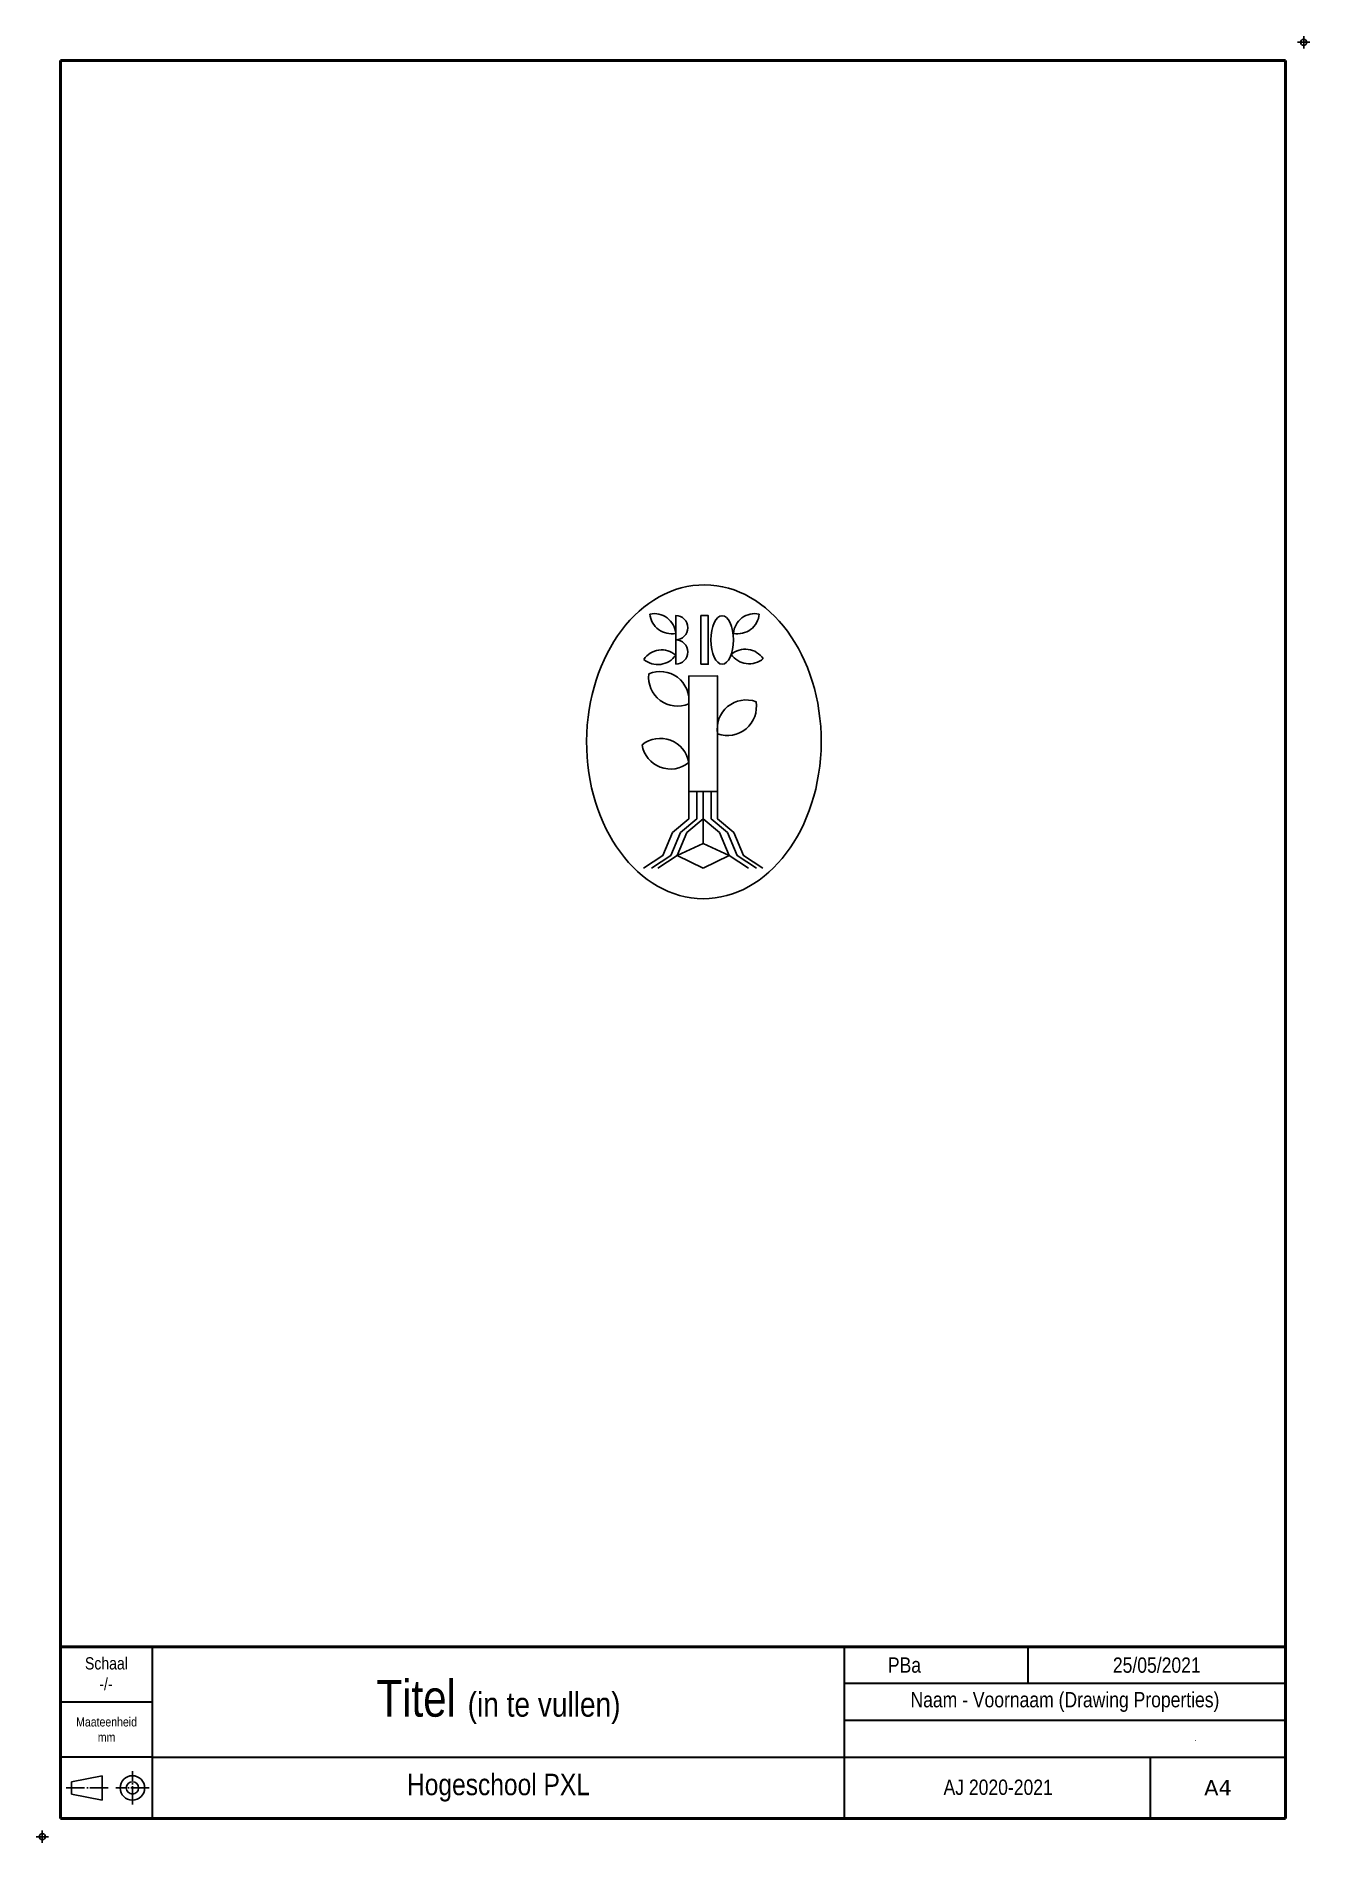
# Paper-space layout 'Portrait A4 (DWGtoPDF)' of a CAD drawing. Header units: millimetres. Extents: x -4 to 204, y -4 to 291.
# The model-space entities are those that its viewports show. They can reach past a viewport. Long polylines and large blocks are cut down to what shows.
import ezdxf

# ---------------------------------------------------------------- set-up
doc = ezdxf.new("R2010")
doc.units = ezdxf.units.MM
doc.header["$LTSCALE"] = 0.5
doc.header["$PDMODE"] = 34
doc.linetypes.add('ACAD_ISO04W100', pattern=[30, 24, -3, 0, -3])
doc.layers.get('0').update_dxf_attribs({"color": 250})
doc.layers.add('00 Niet printen', color=212, linetype='Continuous', plot=False)
doc.layers.add('Uitgeverij', color=7, linetype='Continuous', plot=False)
doc.layers.add('Kader', color=7, linetype='Continuous')
doc.styles.add('A3NCAD Technic', font='technic_.ttf')
doc.styles.get("Standard").update_dxf_attribs({"font": 'verdana.ttf'})
doc.styles.add('Technic', font='technic_.ttf')

# ---------------------------------------------------------------- blocks, each defined once
blk = doc.blocks.new('*U28')
at = {"linetype": 'Continuous', "insert": (-0.18, -0.05), "char_height": 2.5, "width": 49.5442, "attachment_point": 5, "style": 'Technic'}
blk.add_mtext('AJ 2020-2021', dxfattribs=at)
blk = doc.blocks.new('*U23')
at = {"linetype": 'Continuous', "insert": (0, 0), "char_height": 2.5, "attachment_point": 5, "style": 'Technic'}
blk.add_mtext_dynamic_manual_height_columns('25/05/2021', width=4.131, gutter_width=12.5, heights=[0], dxfattribs=at)
blk = doc.blocks.new('*U25')
at = {"insert": (0, 0), "char_height": 3.5, "width": 113, "attachment_point": 5, "style": 'Technic'}
blk.add_mtext('Hogeschool PXL', dxfattribs=at)
blk = doc.blocks.new('*U29')
at = {"lineweight": 30, "insert": (0, 0), "char_height": 2.5, "width": 72, "attachment_point": 5, "style": 'Technic'}
blk.add_mtext('Naam - Voornaam (Drawing Properties)', dxfattribs=at)
blk = doc.blocks.new('*U27')
at = {"linetype": 'Continuous', "insert": (-7.91, 0.01), "char_height": 2.5, "attachment_point": 4, "style": 'Technic'}
blk.add_mtext_dynamic_manual_height_columns('PBa ', width=11.7286, gutter_width=12.5, heights=[0], dxfattribs=at)
blk = doc.blocks.new('*U14')
at = {"color": 7, "linetype": 'Continuous', "insert": (20.28, 0.11), "char_height": 1, "attachment_point": 1, "style": 'Technic'}
blk.add_mtext_dynamic_manual_height_columns('.', width=33.7428, gutter_width=12.5, heights=[0], dxfattribs=at)
blk = doc.blocks.new('*U18')
at = {"layer": 'Kader', "lineweight": -3}
for p, q in [((-6.35, 0.98), (-1.35, 1.98)), ((-6.35, -0.02), (-6.35, 0.98)), ((-1.35, -0.02), (-1.35, 1.98)), ((-6.35, -0.02), (-6.35, -1.02)), ((-6.35, -1.02), (-1.35, -2.02)), ((-1.35, -0.02), (-1.35, -2.02))]:
    blk.add_line(p, q, dxfattribs=at)
at = {"layer": 'Kader', "linetype": 'ACAD_ISO04W100', "lineweight": -3, "ltscale": 0.25}
for p, q in [((3.61, -2.73), (3.61, 2.71)), ((-0.35, -0.02), (-7.39, -0.02)), ((6.33, -0.01), (0.89, -0.01))]:
    blk.add_line(p, q, dxfattribs=at)
at = {"layer": 'Kader', "lineweight": -3}
for radius in [2, 1]:
    blk.add_circle((3.61, -0.02), radius, dxfattribs=at)
blk = doc.blocks.new('*U22')
at = {"linetype": 'Continuous', "insert": (-0.1, -1.7), "char_height": 2, "attachment_point": 5, "style": 'A3NCAD Technic'}
blk.add_mtext_dynamic_manual_height_columns('-/-', width=6.28, gutter_width=12.5, heights=[0], dxfattribs=at)
at = {"layer": 'Kader', "lineweight": 30, "insert": (-0.02, 1.67), "char_height": 2, "width": 15, "attachment_point": 5, "style": 'Technic'}
blk.add_mtext('Schaal', dxfattribs=at)
blk = doc.blocks.new('*U31')
at = {"layer": 'Kader', "linetype": 'Continuous', "insert": (7.5, -4.5), "char_height": 1.5, "width": 15, "attachment_point": 5, "style": 'Technic'}
blk.add_mtext('Maateenheid\\Pmm', dxfattribs=at)

msp = doc.modelspace()

# ---------------------------------------------------------------- linework, layer by layer
at = {"linetype": 'Continuous'}
msp.add_line((220.47, 160.56), (220.47, 152.06), dxfattribs=at)
for points in [[(201.99, 231.58, 0.447214), (210.94, 224.88, 0.447214)], [(239.89, 231.58, -0.447214), (230.94, 224.88, -0.447214)], [(210.94, 214.22, 1), (210.94, 222.64, 1), (210.94, 231.06)], [(241.26, 216.12, -0.447214), (230.18, 217.61, -0.447214)], [(199.86, 215.86, 0.447214), (210.94, 217.35, 0.447214)], [(201.61, 210.84, 0.57735), (215.47, 200.45, 0.57735)], [(225.47, 190.11, 0.57735), (238.78, 201.19, 0.57735)], [(199.28, 186.25, 0.57735), (215.47, 180.1, 0.57735)]]:
    msp.add_lwpolyline(points, format="xyb", close=True, dxfattribs=at)
for points in [[(219.69, 231.06), (222.19, 231.06), (222.19, 214.2), (219.69, 214.25)], [(215.47, 170.11), (225.47, 170.11), (225.47, 210.11), (215.47, 210.06)], [(220.47, 143.55), (229.46, 147.87), (220.47, 152.06), (211.49, 147.87)]]:
    msp.add_lwpolyline(points, close=True, dxfattribs=at)
for points in [[(215.47, 170.11), (215.47, 160.56), (209.84, 155.82), (206.49, 147.87), (199.79, 143.55)], [(218.21, 170.11), (218.21, 160.56), (212.57, 155.82), (209.23, 147.87), (202.53, 143.55)], [(204.79, 143.55), (211.49, 147.87), (214.84, 155.82), (220.47, 160.56), (220.47, 170.11), (220.47, 160.56), (226.11, 155.82), (229.46, 147.87), (236.15, 143.55)], [(223.23, 170.11), (223.23, 160.56), (228.87, 155.82), (232.22, 147.87), (238.91, 143.55)], [(225.47, 170.11), (225.47, 160.56), (231.11, 155.82), (234.46, 147.87), (241.15, 143.55)]]:
    msp.add_lwpolyline(points, dxfattribs=at)
for centre, major_axis, ratio in [((220.71, 187.3), (-0.29, -54.39), 0.747591), ((227.04, 222.59), (0, -8.4), 0.464886)]:
    msp.add_ellipse(centre, major_axis=major_axis, ratio=ratio, dxfattribs=at)

psp = doc.layouts.new('Portrait A4 (DWGtoPDF)')

# ---------------------------------------------------------------- linework, layer by layer
at = {"lineweight": 50}
for p, q in [((0.5, 27.98), (0.5, 286.98)), ((0.5, 286.98), (200.5, 286.98)), ((200.5, 286.98), (200.5, 27.98)), ((200.5, 27.98), (0.5, 27.98)), ((0.5, 27.98), (0.5, -0.02)), ((200.5, -0.02), (200.5, 27.98)), ((0.5, -0.02), (200.5, -0.02))]:
    psp.add_line(p, q, dxfattribs=at)
at = {"lineweight": 30}
for p, q in [((0.5, 27.98), (0.5, -0.02)), ((15.5, -0.02), (15.5, 27.98)), ((128.5, -0.02), (128.5, 27.98)), ((158.5, 21.98), (158.5, 27.98)), ((200.5, 21.98), (128.5, 21.98)), ((200.5, 15.98), (128.5, 15.98)), ((15.5, 9.98), (200.5, 9.98)), ((178.5, -0.02), (178.5, 9.98))]:
    psp.add_line(p, q, dxfattribs=at)
at = {"linetype": 'Continuous', "lineweight": 30}
for p, q in [((0.5, 18.98), (15.5, 18.98)), ((15.5, 9.98), (0.5, 9.98))]:
    psp.add_line(p, q, dxfattribs=at)
at = {"layer": '00 Niet printen', "linetype": 'Continuous'}
for p in [(203.5, 289.98), (-2.5, -3.02)]:
    psp.add_point(p, dxfattribs=at)

# ---------------------------------------------------------------- block references
at = {"linetype": 'Continuous'}
for name, p in [('*U22', (8, 23.6)), ('*U31', (0.5, 18.98))]:
    psp.add_blockref(name, p, dxfattribs=at)
at = {"layer": 'Kader', "linetype": 'Continuous'}
for name, p in [('*U27', (143.5, 24.98)), ('*U23', (179.5, 24.98)), ('*U29', (164.5, 18.98)), ('*U25', (72, 4.98)), ('*U28', (153.78, 5.09))]:
    psp.add_blockref(name, p, dxfattribs=at)
at = {"layer": 'Kader', "linetype": 'Continuous', "lineweight": -3}
psp.add_blockref('*U18', (8.61, 4.96), dxfattribs=at)
at = {"layer": 'Uitgeverij', "linetype": 'Continuous'}
psp.add_blockref('*U14', (165.37, 13.48), dxfattribs=at)

# ---------------------------------------------------------------- texts
at = {"lineweight": 30, "insert": (189.5, 4.98), "char_height": 2.5, "width": 22, "attachment_point": 5}
psp.add_mtext('{\\fVerdana|b0|i0|c0|p34;A4}', dxfattribs=at)
at = {"layer": 'Kader', "insert": (72, 18.98), "char_height": 6, "width": 113, "attachment_point": 5}
psp.add_mtext('{\\fTechnic|b0|i0|c2|p2;Titel \\H0.66667x;(in te vullen)}', dxfattribs=at)

# ---------------------------------------------------------------- viewports
at = {"layer": '0', "linetype": 'Continuous'}
psp.add_viewport(center=(100.5, 157.48), size=(200, 259), view_center_point=(210, 148.5), view_height=549.801, dxfattribs=at)

doc.saveas('drawing.dxf')
